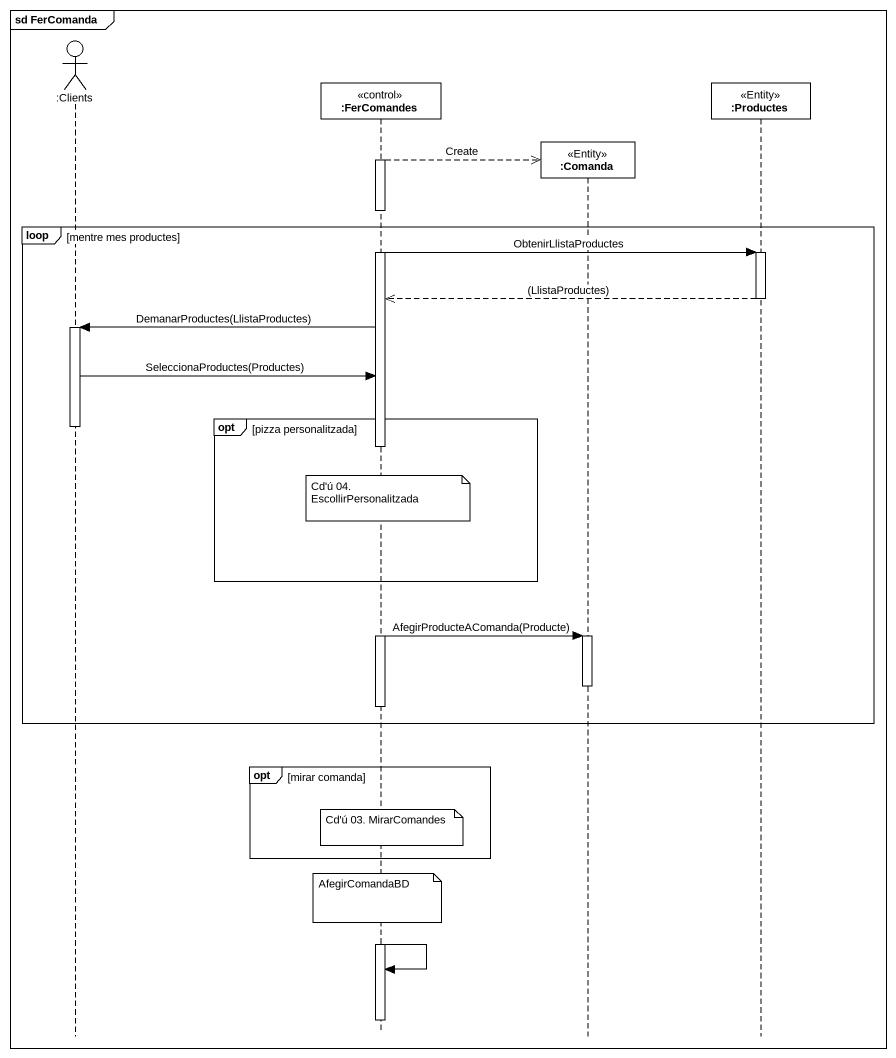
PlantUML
@startuml
mainframe sd FerComanda
hide footbox
actor ":Clients" as Clients
participant ":FerComandes" as FerComandes <<control>>
participant ":Comanda" as Comanda <<Entity>>
participant ":Productes" as Productes <<Entity>>

activate FerComandes
FerComandes -->> Comanda ** : Create
loop mentre mes productes
  FerComandes -> Productes : ObtenirLlistaProductes
  activate Productes
  Productes -->> FerComandes : (LlistaProductes)
  deactivate Productes
  FerComandes -> Clients : DemanarProductes(LlistaProductes)
  activate Clients
  Clients -> FerComandes : SeleccionaProductes(Productes)
  opt pizza personalitzada
    deactivate Clients
    note over FerComandes : Cd'ú 04. EscollirPersonalitzada
  end
  FerComandes -> Comanda : AfegirProducteAComanda(Producte)
  activate Comanda
  deactivate Comanda
end
opt mirar comanda
  note over FerComandes : Cd'ú 03. MirarComandes
end
note over FerComandes : AfegirComandaBD
FerComandes -> FerComandes
deactivate FerComandes
@enduml
